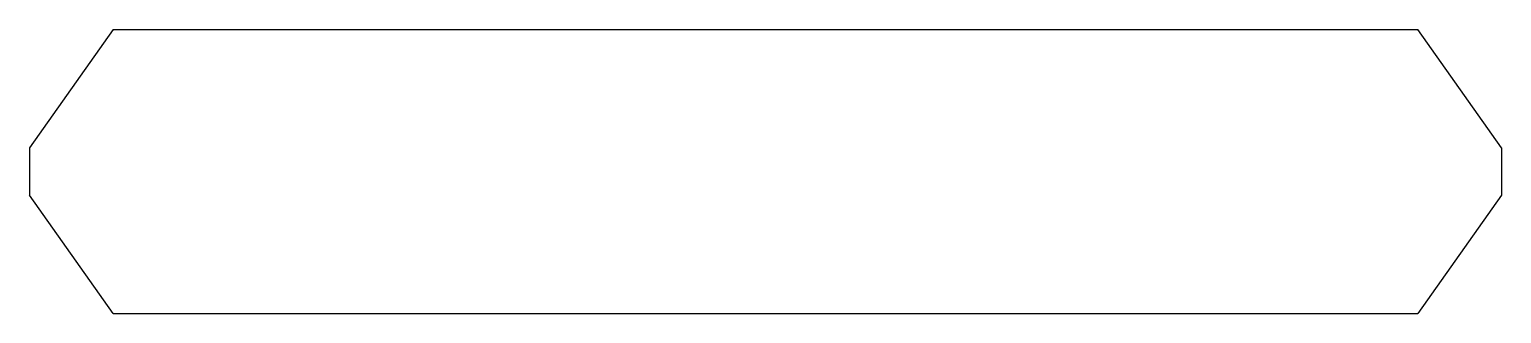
# Model space of a CAD drawing. Header units: millimetres. Extents: x -185 to 126, y -61 to -1.
import ezdxf

# ---------------------------------------------------------------- set-up
doc = ezdxf.new("R2010")
doc.units = ezdxf.units.MM

msp = doc.modelspace()

# ---------------------------------------------------------------- linework, layer by layer
at = {"color": 7, "linetype": 'Continuous'}
for p, q in [((-167.24, -1.13), (-184.92, -26.13)), ((-167.24, -1.13), (108.53, -1.13)), ((126.21, -26.13), (108.53, -1.13)), ((-184.92, -26.13), (-184.92, -36.13)), ((126.21, -26.13), (126.21, -36.13)), ((-167.24, -61.13), (-184.92, -36.13)), ((126.21, -36.13), (108.53, -61.13)), ((-167.24, -61.13), (108.53, -61.13))]:
    msp.add_line(p, q, dxfattribs=at)

doc.saveas('drawing.dxf')
